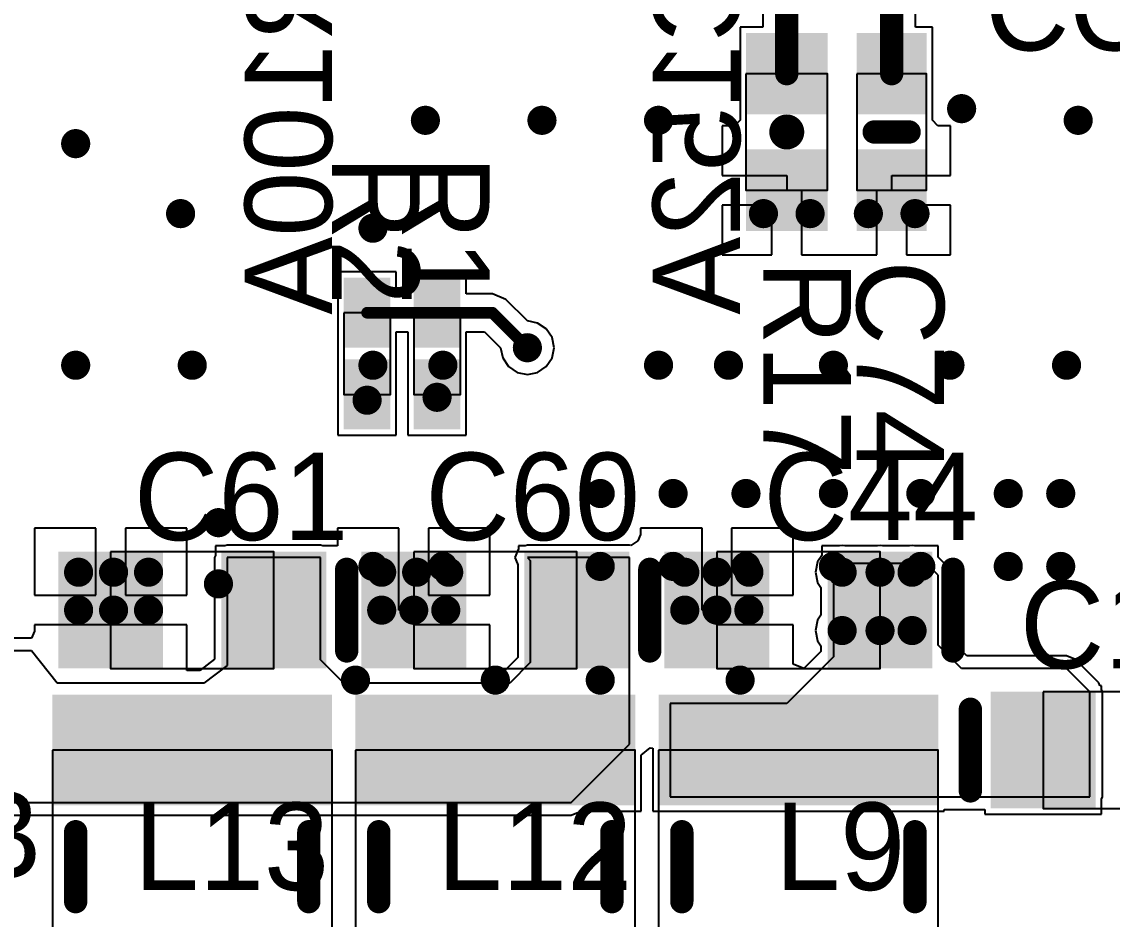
# Model space of a CAD drawing. Header units: millimetres. Extents: x 15 to 122, y 23 to 96.
# Drawn here: x 78.04 to 87.39, y 73.05 to 80.74 of the extents above; entities that cross this region are included whole.
import ezdxf

# ---------------------------------------------------------------- set-up
doc = ezdxf.new("R2010")
doc.units = ezdxf.units.MM
for name, color, linetype in [('BottomLayer', 5, 'Continuous'), ('BottomOverlay', 54, 'Continuous'), ('TopLayer', 1, 'Continuous'), ('TopOverlay', 2, 'Continuous'), ('TopPaste', 8, 'Continuous'), ('TopSolder', 216, 'Continuous'), ('Upper Modules', 80, 'Continuous')]:
    doc.layers.add(name, color=color, linetype=linetype)
doc.styles.get("Standard").update_dxf_attribs({"font": 'ARExthalf2.shx', "width": 0.1})

msp = doc.modelspace()

# ---------------------------------------------------------------- linework, layer by layer
at = {"layer": 'BottomLayer', "const_width": 0.12499848}
for points in [[(86.03750128, 80.00000002, 1), (86.16249975999999, 80.00000002, 1)], [(81.43750032, 79.90000022, 1), (81.5624988, 79.90000022, 1)], [(82.43750086, 79.90000022, 1), (82.56249934, 79.90000022, 1)], [(83.4375014, 79.90000022, 1), (83.56249987999999, 79.90000022, 1)], [(78.43750123999999, 79.70000062, 1), (78.56249971999999, 79.70000062, 1)], [(80.98750122, 78.97500079999999, 1), (81.1124997, 78.97500079999999, 1)], [(78.43750123999999, 77.79999934, 1), (78.56249971999999, 77.79999934, 1)], [(79.43750177999999, 77.79999934, 1), (79.56250026, 77.79999934, 1)], [(80.98750122, 77.79999934, 1), (81.1124997, 77.79999934, 1)], [(81.58750255999999, 77.79999934, 1), (81.71250103999999, 77.79999934, 1)], [(83.4375014, 77.79999934, 1), (83.56249987999999, 77.79999934, 1)], [(84.03750274, 77.79999934, 1), (84.16250122, 77.79999934, 1)], [(84.93750093999999, 77.79999934, 1), (85.06249942, 77.79999934, 1)], [(85.93750148, 77.79999934, 1), (86.06249996, 77.79999934, 1)], [(86.93750202, 77.79999934, 1), (87.0625005, 77.79999934, 1)], [(82.9375024, 76.70000154, 1), (83.06250088, 76.70000154, 1)], [(83.56250242, 76.70000154, 1), (83.68750089999999, 76.70000154, 1)], [(84.18750243999999, 76.70000154, 1), (84.31250091999999, 76.70000154, 1)], [(84.93750093999999, 76.70000154, 1), (85.06249942, 76.70000154, 1)], [(85.68750198, 76.70000154, 1), (85.81250046, 76.70000154, 1)], [(86.43750048, 76.70000154, 1), (86.56249896, 76.70000154, 1)], [(86.88750212, 76.70000154, 1), (87.0125006, 76.70000154, 1)], [(79.6625026, 76.44999949999999, 1), (79.78750108, 76.44999949999999, 1)], [(80.98750122, 76.07500152, 1), (81.1124997, 76.07500152, 1)], [(81.58750255999999, 76.07500152, 1), (81.71250103999999, 76.07500152, 1)], [(82.9375024, 76.07500152, 1), (83.06250088, 76.07500152, 1)], [(83.56250242, 76.07500152, 1), (83.68750089999999, 76.07500152, 1)], [(84.18750243999999, 76.07500152, 1), (84.31250091999999, 76.07500152, 1)], [(84.93750093999999, 76.07500152, 1), (85.06249942, 76.07500152, 1)], [(85.68750198, 76.07500152, 1), (85.81250046, 76.07500152, 1)], [(86.43750048, 76.07500152, 1), (86.56249896, 76.07500152, 1)], [(86.88750212, 76.07500152, 1), (87.0125006, 76.07500152, 1)], [(79.6625026, 75.92499928, 1), (79.78750108, 75.92499928, 1)], [(80.83750151999999, 75.09999966, 1), (80.96249999999999, 75.09999966, 1)], [(82.03750165999999, 75.09999966, 1), (82.16250013999999, 75.09999966, 1)], [(82.9375024, 75.09999966, 1), (83.06250088, 75.09999966, 1)], [(84.13750254, 75.09999966, 1), (84.26250102, 75.09999966, 1)]]:
    msp.add_lwpolyline(points, format="xyb", close=True, dxfattribs=at)
at = {"layer": 'TopLayer'}
for p, q in [((84.39608215999999, 82.4000003), (84.39608215999999, 80.70000116)), ((85.70391545999999, 80.70000116), (85.70391545999999, 81.79742594)), ((84.39608215999999, 80.70000116), (84.20000178, 80.70000116)), ((84.20000178, 80.70000116), (84.20000178, 79.92471696)), ((85.84999594, 80.70000116), (85.70391545999999, 80.70000116)), ((85.84999594, 79.92471442), (85.84999594, 80.70000116)), ((84.19999924, 79.90000529999999), (84.1539973, 79.85400082)), ((84.20000178, 79.92471696), (84.19999924, 79.92471442)), ((84.19999924, 79.92471442), (84.20000178, 79.92471187999999)), ((84.20000178, 79.92471187999999), (84.19999924, 79.90000529999999)), ((85.84999594, 79.92471187999999), (85.84999848, 79.92471442)), ((85.84999848, 79.92471442), (85.84999594, 79.92471442)), ((85.84999848, 79.90000529999999), (85.84999594, 79.92471187999999)), ((85.89600042, 79.85400082), (85.84999848, 79.90000529999999)), ((84.1539973, 79.85400082), (84.04600158, 79.85400082)), ((84.04600158, 79.85400082), (84.04600158, 79.42700142)), ((86.00399614, 79.85400082), (85.89600042, 79.85400082)), ((86.00399614, 79.42700142), (86.00399614, 79.85400082)), ((84.04600158, 79.42700142), (84.60000097999999, 79.42700142)), ((84.60000097999999, 79.42700142), (84.60000097999999, 79.30000142)), ((85.49999663999999, 79.30000142), (85.49999663999999, 79.42700142)), ((85.49999663999999, 79.42700142), (86.00399614, 79.42700142)), ((84.60000097999999, 79.30000142), (84.72700098, 79.30000142)), ((84.72700098, 79.30000142), (84.72700098, 78.74600201999999)), ((85.37299664, 78.74600201999999), (85.37299664, 79.30000142)), ((85.37299664, 79.30000142), (85.49999663999999, 79.30000142)), ((84.47300098, 79.17300141999999), (84.04600158, 79.17300141999999)), ((84.04600158, 79.17300141999999), (84.04600158, 78.74600201999999)), ((84.47300098, 78.74600201999999), (84.47300098, 79.17300141999999)), ((86.00399614, 79.17300141999999), (85.62699664, 79.17300141999999)), ((85.62699664, 79.17300141999999), (85.62699664, 78.74600201999999)), ((86.00399614, 78.74600201999999), (86.00399614, 79.17300141999999)), ((84.04600158, 78.74600201999999), (84.47300098, 78.74600201999999)), ((84.72700098, 78.74600201999999), (85.37299664, 78.74600201999999)), ((85.62699664, 78.74600201999999), (86.00399614, 78.74600201999999)), ((81.24999752, 78.59998757999999), (80.74999851999999, 78.59998757999999)), ((80.74999851999999, 78.59998757999999), (80.74999851999999, 77.89998897999999)), ((81.24999752, 78.41236031999999), (81.24999752, 78.59998757999999)), ((81.85000394, 78.60000027999999), (81.35000493999999, 78.60000027999999)), ((81.35000493999999, 78.60000027999999), (81.35000493999999, 78.41236031999999)), ((81.85000394, 78.41236031999999), (81.85000394, 78.60000027999999)), ((81.35000493999999, 78.41236031999999), (81.24999752, 78.41236031999999)), ((82.07500222, 78.41236031999999), (81.85000394, 78.41236031999999)), ((82.18980768, 78.36480644), (82.07500222, 78.41236031999999)), ((82.37525816, 78.17935596), (82.18980768, 78.36480644)), ((82.46279163999999, 78.16194426), (82.37525816, 78.17935596)), ((82.53721618, 78.11221614), (82.46279163999999, 78.16194426)), ((82.5869443, 78.03779159999999), (82.53721618, 78.11221614)), ((81.24999752, 77.89998897999999), (81.24999752, 78.08764164)), ((81.24999752, 78.08764164), (81.35000493999999, 78.08764164)), ((81.35000493999999, 78.08764164), (81.35000493999999, 77.97071781999999)), ((81.85000394, 77.97071528), (81.85000394, 78.08764164)), ((81.85000394, 78.08764164), (82.00775064, 78.08764164)), ((82.00775064, 78.08764164), (82.14564724, 77.94974504)), ((82.60440679999999, 77.95000157999999), (82.5869443, 78.03779159999999)), ((81.35000493999999, 77.97071781999999), (81.3500024, 77.97071528)), ((81.3500024, 77.97071528), (81.35000493999999, 77.97071274)), ((81.35000493999999, 77.97071274), (81.3500024, 77.90000168)), ((81.85000394, 77.97071274), (81.85000647999999, 77.97071528)), ((81.85000647999999, 77.97071528), (81.85000394, 77.97071528)), ((81.85000647999999, 77.90000168), (81.85000394, 77.97071274)), ((82.14564724, 77.94974504), (82.16305894, 77.86221155999999)), ((82.5869443, 77.86221155999999), (82.60440679999999, 77.95000157999999)), ((80.74999851999999, 77.89998897999999), (80.74999851999999, 77.20001578)), ((81.24999752, 77.20001578), (81.24999752, 77.89998897999999)), ((81.3500024, 77.90000168), (81.3500024, 77.89999913999999)), ((81.3500024, 77.89999913999999), (81.3500024, 77.89999913999999)), ((81.3500024, 77.89999913999999), (81.35000493999999, 77.82929062)), ((81.35000493999999, 77.82929062), (81.3500024, 77.82928808)), ((81.3500024, 77.82928808), (81.35000493999999, 77.82928808)), ((81.35000493999999, 77.82928808), (81.35000493999999, 77.20000053999999)), ((81.85000394, 77.82929062), (81.85000647999999, 77.89999913999999)), ((81.85000647999999, 77.82928808), (81.85000394, 77.82929062)), ((81.85000394, 77.82928554), (81.85000647999999, 77.82928808)), ((81.85000394, 77.20000053999999), (81.85000394, 77.82928554)), ((81.85000647999999, 77.89999913999999), (81.85000647999999, 77.90000168)), ((81.85000647999999, 77.90000168), (81.85000647999999, 77.90000168)), ((82.16305894, 77.86221155999999), (82.21278706, 77.78778702)), ((82.53721618, 77.78778702), (82.5869443, 77.86221155999999)), ((82.21278706, 77.78778702), (82.28721159999999, 77.7380589)), ((82.28721159999999, 77.7380589), (82.37500161999999, 77.72059639999999)), ((82.37500161999999, 77.72059639999999), (82.46279163999999, 77.7380589)), ((82.46279163999999, 77.7380589), (82.53721618, 77.78778702)), ((80.74999851999999, 77.20001578), (81.24999752, 77.20001578)), ((81.35000493999999, 77.20000053999999), (81.85000394, 77.20000053999999)), ((78.67299987999999, 76.40399756), (78.14600068, 76.40399756)), ((78.14600068, 76.40399756), (78.14600068, 75.82699846)), ((78.67299987999999, 75.82699846), (78.67299987999999, 76.40399756)), ((79.45399907999999, 76.40399756), (78.92699988, 76.40399756)), ((78.92699988, 76.40399756), (78.92699988, 75.82699846)), ((79.45399907999999, 75.82699846), (79.45399907999999, 76.40399756)), ((81.27299975999999, 76.40399756), (80.74600056, 76.40399756)), ((80.74600056, 76.40399756), (80.74600056, 76.24999989999999)), ((81.27299975999999, 75.69999845999999), (81.27299975999999, 76.40399756)), ((82.05399896, 76.40399756), (81.52699976, 76.40399756)), ((81.52699976, 76.40399756), (81.52699976, 75.82699846)), ((82.05399896, 75.82699846), (82.05399896, 76.40399756)), ((83.34600044, 76.34859508), (83.3230236, 76.29312148)), ((83.87299963999999, 76.40399756), (83.34600044, 76.40399756)), ((83.34600044, 76.40399756), (83.34600044, 76.34859508)), ((83.87299963999999, 75.69999845999999), (83.87299963999999, 76.40399756)), ((84.65399884, 76.40399756), (84.12699964, 76.40399756)), ((84.12699964, 76.40399756), (84.12699964, 75.82699846)), ((84.65399884, 75.82699846), (84.65399884, 76.40399756)), ((79.78010205999999, 76.24999736), (79.70000062, 76.24999736)), ((79.70000062, 76.24999736), (79.70000062, 76.16989337999999)), ((79.80000041999999, 76.25823966), (79.78010205999999, 76.24999736)), ((80.60000136, 76.25823966), (79.80000041999999, 76.25823966)), ((80.61989971999999, 76.24999736), (80.60000136, 76.25823966)), ((80.69999607999999, 76.24999736), (80.61989971999999, 76.24999736)), ((80.74600056, 76.24999989999999), (80.69999607999999, 76.24999989999999)), ((80.69999607999999, 76.24999989999999), (80.69999607999999, 76.24999736)), ((82.35509818, 76.24999736), (82.3000005, 76.24999736)), ((82.3000005, 76.24999736), (82.3000005, 76.22717546)), ((82.37500161999999, 76.2582422), (82.35509818, 76.24999736)), ((82.3750067, 76.25823966), (82.37500161999999, 76.2582422)), ((83.25000114, 76.25823966), (82.3750067, 76.25823966)), ((83.26285354, 76.25291582), (83.25000114, 76.25823966)), ((83.3230236, 76.29312148), (83.26285354, 76.25291582)), ((85.05283471999999, 76.24999736), (84.90000038, 76.24999736)), ((84.90000038, 76.24999736), (84.90000038, 76.16807982)), ((85.0750013, 76.2544068), (85.05283471999999, 76.24999736)), ((85.09716788, 76.24999736), (85.0750013, 76.2544068)), ((85.37784803999999, 76.24999736), (85.09716788, 76.24999736)), ((85.40000192, 76.25440426), (85.37784803999999, 76.24999736)), ((85.4221558, 76.24999736), (85.40000192, 76.25440426)), ((85.65283352, 76.24999736), (85.4221558, 76.24999736)), ((85.67500009999999, 76.2544068), (85.65283352, 76.24999736)), ((85.69716668, 76.24999736), (85.67500009999999, 76.2544068)), ((85.89999838, 76.24999736), (85.69716668, 76.24999736)), ((85.89999838, 76.15307858), (85.89999838, 76.24999736)), ((79.70000062, 76.16989337999999), (79.69176086, 76.1500001)), ((79.69176086, 76.1500001), (79.69176086, 75.27911791999999)), ((80.60000136, 76.1500001), (79.80000041999999, 76.1500001)), ((79.80000041999999, 76.1500001), (79.80000041999999, 75.22500068)), ((80.60000136, 75.27500058), (80.60000136, 76.1500001)), ((82.2984638, 76.22653792), (82.26675952, 76.1500001)), ((82.26675952, 76.1500001), (82.28917756, 76.09588031999999)), ((82.3000005, 76.22717546), (82.2984638, 76.22653792)), ((83.25000114, 76.1500001), (82.37500161999999, 76.1500001)), ((82.37500161999999, 76.1500001), (82.4000003, 76.12500141999999)), ((83.25000114, 74.55000075999999), (83.25000114, 76.1500001)), ((84.90000038, 76.16807982), (84.86305861999999, 76.11279164)), ((85.97653366, 76.07654076), (85.89999838, 76.15307858)), ((82.28917756, 76.09588031999999), (82.29176074, 76.08964462)), ((82.29176074, 76.08964462), (82.29176074, 75.29483544)), ((82.4000003, 76.12500141999999), (82.4000003, 75.24999935999999)), ((84.86305861999999, 76.11279164), (84.84559612, 76.02500162)), ((85.80000111999999, 76.1000002), (85.00000018, 76.1000002)), ((85.00000018, 76.1000002), (85.00000018, 75.30000179999999)), ((85.90000092, 76.00000039999999), (85.80000111999999, 76.1000002)), ((85.97653874, 76.07653821999999), (85.97653366, 76.07654076)), ((85.98582497999999, 76.05412018), (85.97653874, 76.07653821999999)), ((86.00824302, 76.00000039999999), (85.98582497999999, 76.05412018)), ((84.84559612, 76.02500162), (84.86305861999999, 75.9372116)), ((85.90000092, 75.4000016), (85.90000092, 76.00000039999999)), ((86.00824048, 75.99999532), (86.00824302, 76.00000039999999)), ((86.00824048, 75.44483767999999), (86.00824048, 75.99999532)), ((84.86305861999999, 75.9372116), (84.89176062, 75.89425512)), ((84.89176062, 75.89425512), (84.89176062, 75.65574404)), ((78.14600068, 75.82699846), (78.67299987999999, 75.82699846)), ((78.92699988, 75.82699846), (79.45399907999999, 75.82699846)), ((81.52699976, 75.82699846), (82.05399896, 75.82699846)), ((84.12699964, 75.82699846), (84.65399884, 75.82699846)), ((81.39999976, 75.69999845999999), (81.27299975999999, 75.69999845999999)), ((81.39999976, 75.57299846), (81.39999976, 75.69999845999999)), ((83.99999964, 75.69999845999999), (83.87299963999999, 75.69999845999999)), ((83.99999964, 75.57299846), (83.99999964, 75.69999845999999)), ((84.86305861999999, 75.61278756), (84.84559612, 75.52499754)), ((84.89176062, 75.65574404), (84.86305861999999, 75.61278756)), ((78.14600068, 75.52102244), (78.1199987, 75.45824126)), ((79.45399907999999, 75.57299846), (78.14600068, 75.57299846)), ((78.14600068, 75.57299846), (78.14600068, 75.52102244)), ((79.45399907999999, 75.18324054), (79.45399907999999, 75.57299846)), ((82.05399896, 75.57299846), (81.39999976, 75.57299846)), ((82.05399896, 75.18324054), (82.05399896, 75.57299846)), ((84.65399884, 75.57299846), (83.99999964, 75.57299846)), ((84.65399884, 75.23773116), (84.65399884, 75.57299846)), ((84.84559612, 75.52499754), (84.86305861999999, 75.43720752)), ((78.1199987, 75.45824126), (77.50391916, 75.45824126)), ((84.86305861999999, 75.43720752), (84.89176062, 75.39425104)), ((84.89176062, 75.39425104), (84.89176062, 75.34483533999999)), ((86.10000052, 75.200002), (85.90000092, 75.4000016)), ((86.14483659999999, 75.30824156), (86.00824048, 75.44483767999999)), ((78.12000124, 75.35000169999999), (77.22500176, 75.35000169999999)), ((78.3400008, 75.07500098), (78.12000124, 75.35000169999999)), ((85.00000018, 75.30000179999999), (84.59999844, 74.90000006)), ((84.89176062, 75.34483533999999), (84.74638879999999, 75.19946352)), ((86.99999872, 75.30824156), (86.14483659999999, 75.30824156)), ((87.07653653999999, 75.27653982), (86.99999872, 75.30824156)), ((79.69176086, 75.27911791999999), (79.56392265999999, 75.18324054)), ((79.80000041999999, 75.22500068), (79.60000081999999, 75.07500098)), ((80.79999842, 75.07500098), (80.60000136, 75.27500058)), ((82.29176074, 75.29483544), (82.18016584, 75.18324054)), ((82.4000003, 75.24999935999999), (82.22500192, 75.07500098)), ((84.74638879999999, 75.19946352), (84.65399884, 75.23773116)), ((87.2765336, 75.07654022), (87.07653653999999, 75.27653982)), ((79.56392265999999, 75.18324054), (79.45399907999999, 75.18324054)), ((82.18016584, 75.18324054), (82.05399896, 75.18324054)), ((86.99999872, 75.200002), (86.10000052, 75.200002)), ((87.20000085999999, 74.99999986), (86.99999872, 75.200002)), ((79.60000081999999, 75.07500098), (78.3400008, 75.07500098)), ((82.22500192, 75.07500098), (80.79999842, 75.07500098)), ((87.27653868, 75.07653768), (87.2765336, 75.07654022)), ((87.28582492, 75.05411964), (87.27653868, 75.07653768)), ((87.28752926, 75.0500023), (87.28582492, 75.05411964)), ((87.30000066, 75.0500023), (87.28752926, 75.0500023)), ((87.30000066, 75.01989822), (87.30000066, 75.0500023)), ((87.30824296, 74.99999986), (87.30000066, 75.01989822)), ((87.20000085999999, 74.10000165999999), (87.20000085999999, 74.99999986)), ((87.30824041999999, 74.99999478), (87.30824296, 74.99999986)), ((87.30824041999999, 74.10000165999999), (87.30824041999999, 74.99999478)), ((83.60000044, 74.90000006), (83.60000044, 74.10000165999999)), ((84.59999844, 74.90000006), (83.60000044, 74.90000006)), ((82.75000213999999, 74.05000176), (83.25000114, 74.55000075999999)), ((83.35001618, 74.45630016), (83.42731599999999, 74.51974174)), ((83.35001618, 73.97497777999999), (83.35001618, 74.45630016)), ((83.42731599999999, 74.51974174), (83.4499982, 74.51523069999999)), ((83.4499982, 74.51523069999999), (83.4499982, 73.97501842)), ((83.60000044, 74.10000165999999), (87.20000085999999, 74.10000165999999)), ((87.30000066, 74.08010838), (87.30824041999999, 74.10000165999999)), ((77.22500176, 74.05000176), (82.75000213999999, 74.05000176)), ((85.94999827999999, 73.97501842), (85.94999827999999, 73.9917621)), ((85.94999827999999, 73.9917621), (86.30000265999999, 73.9917621)), ((86.30000265999999, 73.9917621), (86.30000265999999, 73.95000449999999)), ((87.30000066, 73.95000449999999), (87.30000066, 74.08010838)), ((77.22500176, 73.9417622), (82.74999706, 73.9417622)), ((82.74999706, 73.9417622), (82.75000213999999, 73.94175966)), ((82.75000213999999, 73.94175966), (82.82653995999999, 73.97346394)), ((82.82653995999999, 73.97346394), (82.82805379999999, 73.97497777999999)), ((82.82805379999999, 73.97497777999999), (83.35001618, 73.97497777999999)), ((83.4499982, 73.97501842), (85.94999827999999, 73.97501842)), ((86.30000265999999, 73.95000449999999), (87.30000066, 73.95000449999999))]:
    msp.add_line(p, q, dxfattribs=at)
for points, const_width in [([(85.49999663999999, 80.30000195999999), (85.49999663999999, 83.00000672)], 0.1999996), ([(84.60000097999999, 80.30000195999999), (84.60000097999999, 82.4000003)], 0.1999996), ([(81.0000031, 78.25000098), (81.59998666, 78.25000098)], 0.0999998), ([(81.59998666, 78.25000098), (81.59999936, 78.24998828)], 0.0999998), ([(81.59998666, 78.25000098), (82.07500222, 78.25000098)], 0.0999998), ([(82.07500222, 78.25000098), (82.37500161999999, 77.95000157999999)], 0.0999998)]:
    msp.add_lwpolyline(points, dxfattribs=dict(at, const_width=const_width))
for points, const_width in [([(84.55000108, 80.30000195999999, 1), (84.65000088, 80.30000195999999, 1)], 0.0999998), ([(85.44999673999999, 80.30000195999999, 1), (85.54999654, 80.30000195999999, 1)], 0.0999998), ([(87.03750181999999, 79.90000022, 1), (87.16250029999999, 79.90000022, 1)], 0.12499848), ([(79.33750198, 79.09999927999999, 1), (79.46250046, 79.09999927999999, 1)], 0.12499848), ([(84.33750214, 79.09999927999999, 1), (84.46250062, 79.09999927999999, 1)], 0.12499848), ([(84.73750134, 79.09999927999999, 1), (84.86249982, 79.09999927999999, 1)], 0.12499848), ([(85.23750034, 79.09999927999999, 1), (85.36249882, 79.09999927999999, 1)], 0.12499848), ([(85.63750207999999, 79.09999927999999, 1), (85.76250055999999, 79.09999927999999, 1)], 0.12499848), ([(80.97500441999999, 78.25000098, 1), (81.02500178, 78.25000098, 1)], 0.0499999), ([(81.57498797999999, 78.25000098, 1), (81.62498534, 78.25000098, 1)], 0.0499999), ([(81.57498797999999, 78.25000098, 1), (81.62498534, 78.25000098, 1)], 0.0499999), ([(81.57498797999999, 78.25000098, 1), (81.62498534, 78.25000098, 1)], 0.0499999), ([(81.57500068, 78.24998828, 1), (81.62499804, 78.24998828, 1)], 0.0499999), ([(82.05000353999999, 78.25000098, 1), (82.1000009, 78.25000098, 1)], 0.0499999), ([(82.05000353999999, 78.25000098, 1), (82.1000009, 78.25000098, 1)], 0.0499999), ([(82.31250238, 77.95000157999999, 1), (82.43750086, 77.95000157999999, 1)], 0.12499848), ([(82.35000294, 77.95000157999999, 1), (82.4000003, 77.95000157999999, 1)], 0.0499999), ([(81.53750266, 77.52500116, 1), (81.66250113999999, 77.52500116, 1)], 0.12499848), ([(80.93750132, 77.49999994, 1), (81.0624998, 77.49999994, 1)], 0.12499848), ([(78.46249992, 76.02499908, 1), (78.5874984, 76.02499908, 1)], 0.12499848), ([(78.76250186, 76.02500162, 1), (78.88750034, 76.02500162, 1)], 0.12499848), ([(79.06250125999999, 76.02500162, 1), (79.18749973999999, 76.02500162, 1)], 0.12499848), ([(81.0624998, 76.02500162, 1), (81.18749828, 76.02500162, 1)], 0.12499848), ([(81.36250174, 76.02500162, 1), (81.48750022, 76.02500162, 1)], 0.12499848), ([(81.63750246, 76.02500162, 1), (81.76250094, 76.02500162, 1)], 0.12499848), ([(83.66249968, 76.02500162, 1), (83.78749816, 76.02500162, 1)], 0.12499848), ([(83.93750039999999, 76.02500162, 1), (84.06249887999999, 76.02500162, 1)], 0.12499848), ([(84.21250112, 76.02500162, 1), (84.3374996, 76.02500162, 1)], 0.12499848), ([(85.01250205999999, 76.02500162, 1), (85.13750053999999, 76.02500162, 1)], 0.12499848), ([(85.33750268, 76.02499908, 1), (85.46250116, 76.02499908, 1)], 0.12499848), ([(85.61250086, 76.02500162, 1), (85.73749934, 76.02500162, 1)], 0.12499848), ([(78.46249992, 75.700001, 1), (78.5874984, 75.700001, 1)], 0.12499848), ([(78.76250186, 75.700001, 1), (78.88750034, 75.700001, 1)], 0.12499848), ([(79.06250125999999, 75.700001, 1), (79.18749973999999, 75.700001, 1)], 0.12499848), ([(81.0624998, 75.700001, 1), (81.18749828, 75.700001, 1)], 0.12499848), ([(81.33750051999999, 75.700001, 1), (81.462499, 75.700001, 1)], 0.12499848), ([(81.61250124, 75.700001, 1), (81.73749972, 75.700001, 1)], 0.12499848), ([(83.66249968, 75.700001, 1), (83.78749816, 75.700001, 1)], 0.12499848), ([(83.93750039999999, 75.700001, 1), (84.06249887999999, 75.700001, 1)], 0.12499848), ([(84.21250112, 75.700001, 1), (84.3374996, 75.700001, 1)], 0.12499848), ([(85.01250205999999, 75.52499754, 1), (85.13750053999999, 75.52499754, 1)], 0.12499848), ([(85.33750268, 75.52500008, 1), (85.46250116, 75.52500008, 1)], 0.12499848), ([(85.61250086, 75.52500008, 1), (85.73749934, 75.52500008, 1)], 0.12499848)]:
    msp.add_lwpolyline(points, format="xyb", close=True, dxfattribs=dict(at, const_width=const_width))
for points in [[(84.90000038, 80.60000136), (84.30000158, 80.60000136), (84.90000038, 80.00000256), (84.30000158, 80.00000256)], [(85.74999614, 80.60000136), (85.24999713999999, 80.60000136), (85.74999614, 80.00000256), (85.24999713999999, 80.00000256)], [(84.90000038, 79.60000081999999), (84.30000158, 79.60000081999999), (84.90000038, 79.00000202), (84.30000158, 79.00000202)], [(85.74999614, 79.60000081999999), (85.24999713999999, 79.60000081999999), (85.74999614, 79.00000202), (85.24999713999999, 79.00000202)], [(80.84999832, 77.99998878), (81.14999772, 77.99998878), (80.84999832, 78.49998778), (81.14999772, 78.49998778)], [(81.45000474, 78.00000148), (81.75000414, 78.00000148), (81.45000474, 78.50000048), (81.75000414, 78.50000048)], [(80.84999832, 77.30001558), (81.14999772, 77.30001558), (80.84999832, 77.80001458), (81.14999772, 77.80001458)], [(81.45000474, 77.30000034), (81.75000414, 77.30000034), (81.45000474, 77.79999934), (81.75000414, 77.79999934)], [(78.40000067999999, 76.14999756), (78.40000067999999, 75.24999935999999), (79.19999908, 76.14999756), (79.19999908, 75.24999935999999)], [(79.80000041999999, 76.14999756), (79.80000041999999, 75.24999935999999), (80.59999882, 76.14999756), (80.59999882, 75.24999935999999)], [(81.00000055999999, 76.14999756), (81.00000055999999, 75.24999935999999), (81.79999896, 76.14999756), (81.79999896, 75.24999935999999)], [(82.4000003, 76.14999756), (82.4000003, 75.24999935999999), (83.1999987, 76.14999756), (83.1999987, 75.24999935999999)], [(83.60000044, 76.14999756), (83.60000044, 75.24999935999999), (84.39999884, 76.14999756), (84.39999884, 75.24999935999999)], [(85.00000018, 76.14999756), (85.00000018, 75.24999935999999), (85.79999858, 76.14999756), (85.79999858, 75.24999935999999)], [(78.35001602, 74.07498774), (80.65001649999999, 74.07498774), (78.35001602, 74.92498857999999), (80.65001649999999, 74.92498857999999)], [(80.9500159, 74.07497758), (83.25001637999999, 74.07497758), (80.9500159, 74.92497842), (83.25001637999999, 74.92497842)], [(83.549998, 74.07501821999999), (85.84999848, 74.07501821999999), (83.549998, 74.92501906), (85.84999848, 74.92501906)], [(87.20000085999999, 74.0500043), (87.20000085999999, 74.9500025), (86.40000246, 74.0500043), (86.40000246, 74.9500025)]]:
    msp.add_solid(points, dxfattribs=at)
at = {"layer": 'TopOverlay'}
for points, const_width in [([(84.65000088, 79.80000041999999, 1), (84.55000108, 79.80000041999999, 1)], 0.1999996), ([(84.50000118, 79.80000041999999, 1), (84.60000097999999, 79.80000041999999, 1)], 0.0999998), ([(84.60000097999999, 79.80000041999999, 1), (84.70000078, 79.80000041999999, 1)], 0.0999998), ([(85.29999957999999, 79.80000041999999, 1), (85.39999938, 79.80000041999999, 1)], 0.0999998), ([(85.59999898, 79.80000041999999, 1), (85.69999878, 79.80000041999999, 1)], 0.0999998), ([(80.77506577999999, 76.0500003, 1), (80.87506558, 76.0500003, 1)], 0.0999998), ([(83.37506565999999, 76.0500003, 1), (83.47506546, 76.0500003, 1)], 0.0999998), ([(85.97506553999999, 76.0500003, 1), (86.07506534, 76.0500003, 1)], 0.0999998), ([(80.77506577999999, 75.34999916, 1), (80.87506558, 75.34999916, 1)], 0.0999998), ([(83.37506565999999, 75.34999916, 1), (83.47506546, 75.34999916, 1)], 0.0999998), ([(85.97506553999999, 75.34999916, 1), (86.07506534, 75.34999916, 1)], 0.0999998), ([(86.1249357, 74.85000269999999, 1), (86.2249355, 74.85000269999999, 1)], 0.0999998), ([(86.1249357, 74.15000155999999, 1), (86.2249355, 74.15000155999999, 1)], 0.0999998), ([(78.45001836, 73.80001496, 1), (78.55001816, 73.80001496, 1)], 0.0999998), ([(80.45001436, 73.80001496, 1), (80.55001415999999, 73.80001496, 1)], 0.0999998), ([(81.05001824, 73.8000048, 1), (81.15001803999999, 73.8000048, 1)], 0.0999998), ([(83.05001424, 73.8000048, 1), (83.15001404, 73.8000048, 1)], 0.0999998), ([(83.65000033999999, 73.79999464, 1), (83.75000014, 73.79999464, 1)], 0.0999998), ([(85.64999634, 73.79999464, 1), (85.74999614, 73.79999464, 1)], 0.0999998), ([(78.45001836, 73.20001615999999, 1), (78.55001816, 73.20001615999999, 1)], 0.0999998), ([(80.45001436, 73.20001615999999, 1), (80.55001415999999, 73.20001615999999, 1)], 0.0999998), ([(81.05001824, 73.200006, 1), (81.15001803999999, 73.200006, 1)], 0.0999998), ([(83.05001424, 73.200006, 1), (83.15001404, 73.200006, 1)], 0.0999998), ([(83.65000033999999, 73.19999584, 1), (83.75000014, 73.19999584, 1)], 0.0999998), ([(85.64999634, 73.19999584, 1), (85.74999614, 73.19999584, 1)], 0.0999998)]:
    msp.add_lwpolyline(points, format="xyb", close=True, dxfattribs=dict(at, const_width=const_width))
at = {"layer": 'TopOverlay', "const_width": 0.1999996}
for points in [[(85.34999948, 79.80000041999999), (85.64999888, 79.80000041999999)], [(80.82506568, 75.34999916), (80.82506568, 76.0500003)], [(83.42506556, 75.34999916), (83.42506556, 76.0500003)], [(86.02506543999999, 75.34999916), (86.02506543999999, 76.0500003)], [(86.1749356, 74.15000155999999), (86.1749356, 74.85000269999999)], [(78.50001825999999, 73.20001615999999), (78.50001825999999, 73.80001496)], [(80.50001426, 73.20001615999999), (80.50001426, 73.80001496)], [(81.10001813999999, 73.200006), (81.10001813999999, 73.8000048)], [(83.10001414, 73.200006), (83.10001414, 73.8000048)], [(83.70000024, 73.19999584), (83.70000024, 73.79999464)], [(85.69999623999999, 73.19999584), (85.69999623999999, 73.79999464)]]:
    msp.add_lwpolyline(points, dxfattribs=at)
at = {"layer": 'TopPaste'}
for points in [[(84.90000038, 80.60000136), (84.30000158, 80.60000136), (84.90000038, 80.00000256), (84.30000158, 80.00000256)], [(84.90000038, 80.60000136), (84.30000158, 80.60000136), (84.90000038, 80.00000256), (84.30000158, 80.00000256)], [(85.74999614, 80.60000136), (85.24999713999999, 80.60000136), (85.74999614, 80.00000256), (85.24999713999999, 80.00000256)], [(85.74999614, 80.60000136), (85.24999713999999, 80.60000136), (85.74999614, 80.00000256), (85.24999713999999, 80.00000256)], [(84.90000038, 79.60000081999999), (84.30000158, 79.60000081999999), (84.90000038, 79.00000202), (84.30000158, 79.00000202)], [(84.90000038, 79.60000081999999), (84.30000158, 79.60000081999999), (84.90000038, 79.00000202), (84.30000158, 79.00000202)], [(85.74999614, 79.60000081999999), (85.24999713999999, 79.60000081999999), (85.74999614, 79.00000202), (85.24999713999999, 79.00000202)], [(85.74999614, 79.60000081999999), (85.24999713999999, 79.60000081999999), (85.74999614, 79.00000202), (85.24999713999999, 79.00000202)], [(80.84999832, 77.99998878), (81.14999772, 77.99998878), (80.84999832, 78.49998778), (81.14999772, 78.49998778)], [(80.84999832, 77.99998878), (81.14999772, 77.99998878), (80.84999832, 78.49998778), (81.14999772, 78.49998778)], [(81.45000474, 78.00000148), (81.75000414, 78.00000148), (81.45000474, 78.50000048), (81.75000414, 78.50000048)], [(81.45000474, 78.00000148), (81.75000414, 78.00000148), (81.45000474, 78.50000048), (81.75000414, 78.50000048)], [(80.84999832, 77.30001558), (81.14999772, 77.30001558), (80.84999832, 77.80001458), (81.14999772, 77.80001458)], [(80.84999832, 77.30001558), (81.14999772, 77.30001558), (80.84999832, 77.80001458), (81.14999772, 77.80001458)], [(81.45000474, 77.30000034), (81.75000414, 77.30000034), (81.45000474, 77.79999934), (81.75000414, 77.79999934)], [(81.45000474, 77.30000034), (81.75000414, 77.30000034), (81.45000474, 77.79999934), (81.75000414, 77.79999934)], [(78.40000067999999, 76.14999756), (78.40000067999999, 75.24999935999999), (79.19999908, 76.14999756), (79.19999908, 75.24999935999999)], [(78.40000067999999, 76.14999756), (78.40000067999999, 75.24999935999999), (79.19999908, 76.14999756), (79.19999908, 75.24999935999999)], [(79.80000041999999, 76.14999756), (79.80000041999999, 75.24999935999999), (80.59999882, 76.14999756), (80.59999882, 75.24999935999999)], [(79.80000041999999, 76.14999756), (79.80000041999999, 75.24999935999999), (80.59999882, 76.14999756), (80.59999882, 75.24999935999999)], [(81.00000055999999, 76.14999756), (81.00000055999999, 75.24999935999999), (81.79999896, 76.14999756), (81.79999896, 75.24999935999999)], [(81.00000055999999, 76.14999756), (81.00000055999999, 75.24999935999999), (81.79999896, 76.14999756), (81.79999896, 75.24999935999999)], [(82.4000003, 76.14999756), (82.4000003, 75.24999935999999), (83.1999987, 76.14999756), (83.1999987, 75.24999935999999)], [(82.4000003, 76.14999756), (82.4000003, 75.24999935999999), (83.1999987, 76.14999756), (83.1999987, 75.24999935999999)], [(83.60000044, 76.14999756), (83.60000044, 75.24999935999999), (84.39999884, 76.14999756), (84.39999884, 75.24999935999999)], [(83.60000044, 76.14999756), (83.60000044, 75.24999935999999), (84.39999884, 76.14999756), (84.39999884, 75.24999935999999)], [(85.00000018, 76.14999756), (85.00000018, 75.24999935999999), (85.79999858, 76.14999756), (85.79999858, 75.24999935999999)], [(85.00000018, 76.14999756), (85.00000018, 75.24999935999999), (85.79999858, 76.14999756), (85.79999858, 75.24999935999999)], [(78.35001602, 74.07498774), (80.65001649999999, 74.07498774), (78.35001602, 74.92498857999999), (80.65001649999999, 74.92498857999999)], [(78.35001602, 74.07498774), (80.65001649999999, 74.07498774), (78.35001602, 74.92498857999999), (80.65001649999999, 74.92498857999999)], [(80.9500159, 74.07497758), (83.25001637999999, 74.07497758), (80.9500159, 74.92497842), (83.25001637999999, 74.92497842)], [(80.9500159, 74.07497758), (83.25001637999999, 74.07497758), (80.9500159, 74.92497842), (83.25001637999999, 74.92497842)], [(83.549998, 74.07501821999999), (85.84999848, 74.07501821999999), (83.549998, 74.92501906), (85.84999848, 74.92501906)], [(83.549998, 74.07501821999999), (85.84999848, 74.07501821999999), (83.549998, 74.92501906), (85.84999848, 74.92501906)], [(87.20000085999999, 74.0500043), (87.20000085999999, 74.9500025), (86.40000246, 74.0500043), (86.40000246, 74.9500025)], [(87.20000085999999, 74.0500043), (87.20000085999999, 74.9500025), (86.40000246, 74.0500043), (86.40000246, 74.9500025)]]:
    msp.add_solid(points, dxfattribs=at)
at = {"layer": 'TopSolder'}
for points in [[(84.95000028, 80.65000126), (84.25000168, 80.65000126), (84.95000028, 79.95000266), (84.25000168, 79.95000266)], [(84.95000028, 80.65000126), (84.25000168, 80.65000126), (84.95000028, 79.95000266), (84.25000168, 79.95000266)], [(85.79999604, 80.65000126), (85.19999724, 80.65000126), (85.79999604, 79.95000266), (85.19999724, 79.95000266)], [(85.79999604, 80.65000126), (85.19999724, 80.65000126), (85.79999604, 79.95000266), (85.19999724, 79.95000266)], [(84.95000028, 79.65000072), (84.25000168, 79.65000072), (84.95000028, 78.95000212), (84.25000168, 78.95000212)], [(84.95000028, 79.65000072), (84.25000168, 79.65000072), (84.95000028, 78.95000212), (84.25000168, 78.95000212)], [(85.79999604, 79.65000072), (85.19999724, 79.65000072), (85.79999604, 78.95000212), (85.19999724, 78.95000212)], [(85.79999604, 79.65000072), (85.19999724, 79.65000072), (85.79999604, 78.95000212), (85.19999724, 78.95000212)], [(80.79999842, 77.94998887999999), (81.19999761999999, 77.94998887999999), (80.79999842, 78.54998768), (81.19999761999999, 78.54998768)], [(80.79999842, 77.94998887999999), (81.19999761999999, 77.94998887999999), (80.79999842, 78.54998768), (81.19999761999999, 78.54998768)], [(81.40000484, 77.95000157999999), (81.80000403999999, 77.95000157999999), (81.40000484, 78.55000038), (81.80000403999999, 78.55000038)], [(81.40000484, 77.95000157999999), (81.80000403999999, 77.95000157999999), (81.40000484, 78.55000038), (81.80000403999999, 78.55000038)], [(80.79999842, 77.25001567999999), (81.19999761999999, 77.25001567999999), (80.79999842, 77.85001448), (81.19999761999999, 77.85001448)], [(80.79999842, 77.25001567999999), (81.19999761999999, 77.25001567999999), (80.79999842, 77.85001448), (81.19999761999999, 77.85001448)], [(81.40000484, 77.25000044), (81.80000403999999, 77.25000044), (81.40000484, 77.84999924), (81.80000403999999, 77.84999924)], [(81.40000484, 77.25000044), (81.80000403999999, 77.25000044), (81.40000484, 77.84999924), (81.80000403999999, 77.84999924)], [(78.35000078, 76.19999745999999), (78.35000078, 75.19999946), (79.24999898, 76.19999745999999), (79.24999898, 75.19999946)], [(78.35000078, 76.19999745999999), (78.35000078, 75.19999946), (79.24999898, 76.19999745999999), (79.24999898, 75.19999946)], [(79.75000052, 76.19999745999999), (79.75000052, 75.19999946), (80.64999872, 76.19999745999999), (80.64999872, 75.19999946)], [(79.75000052, 76.19999745999999), (79.75000052, 75.19999946), (80.64999872, 76.19999745999999), (80.64999872, 75.19999946)], [(80.95000066, 76.19999745999999), (80.95000066, 75.19999946), (81.84999886, 76.19999745999999), (81.84999886, 75.19999946)], [(80.95000066, 76.19999745999999), (80.95000066, 75.19999946), (81.84999886, 76.19999745999999), (81.84999886, 75.19999946)], [(82.3500004, 76.19999745999999), (82.3500004, 75.19999946), (83.2499986, 76.19999745999999), (83.2499986, 75.19999946)], [(82.3500004, 76.19999745999999), (82.3500004, 75.19999946), (83.2499986, 76.19999745999999), (83.2499986, 75.19999946)], [(83.55000054, 76.19999745999999), (83.55000054, 75.19999946), (84.44999874, 76.19999745999999), (84.44999874, 75.19999946)], [(83.55000054, 76.19999745999999), (83.55000054, 75.19999946), (84.44999874, 76.19999745999999), (84.44999874, 75.19999946)], [(84.95000028, 76.19999745999999), (84.95000028, 75.19999946), (85.84999848, 76.19999745999999), (85.84999848, 75.19999946)], [(84.95000028, 76.19999745999999), (84.95000028, 75.19999946), (85.84999848, 76.19999745999999), (85.84999848, 75.19999946)], [(78.30001612, 74.02498784), (80.7000164, 74.02498784), (78.30001612, 74.97498848), (80.7000164, 74.97498848)], [(78.30001612, 74.02498784), (80.7000164, 74.02498784), (78.30001612, 74.97498848), (80.7000164, 74.97498848)], [(80.900016, 74.02497767999999), (83.30001628, 74.02497767999999), (80.900016, 74.97497831999999), (83.30001628, 74.97497831999999)], [(80.900016, 74.02497767999999), (83.30001628, 74.02497767999999), (80.900016, 74.97497831999999), (83.30001628, 74.97497831999999)], [(83.4999981, 74.02501832), (85.89999838, 74.02501832), (83.4999981, 74.97501896), (85.89999838, 74.97501896)], [(83.4999981, 74.02501832), (85.89999838, 74.02501832), (83.4999981, 74.97501896), (85.89999838, 74.97501896)], [(87.25000075999999, 74.0000044), (87.25000075999999, 75.0000024), (86.35000256, 74.0000044), (86.35000256, 75.0000024)], [(87.25000075999999, 74.0000044), (87.25000075999999, 75.0000024), (86.35000256, 74.0000044), (86.35000256, 75.0000024)]]:
    msp.add_solid(points, dxfattribs=at)
at = {"layer": 'Upper Modules'}
for points in [[(84.25000168, 80.30000196), (84.25000168, 79.30000142), (84.95000028, 79.30000142), (84.95000028, 80.30000196)], [(85.19999724, 80.30000196), (85.19999724, 79.30000142), (85.79999604, 79.30000142), (85.79999604, 80.30000196)], [(80.79999842, 78.24998828), (80.79999842, 77.55001508), (81.19999761999999, 77.55001508), (81.19999761999999, 78.24998828)], [(81.40000484, 78.25000098), (81.40000484, 77.54999984), (81.80000403999999, 77.54999984), (81.80000403999999, 78.25000098)], [(78.79999988, 76.19999745999999), (78.79999988, 75.19999946), (80.19999962, 75.19999946), (80.19999962, 76.19999745999999)], [(81.39999976, 76.19999745999999), (81.39999976, 75.19999946), (82.7999995, 75.19999946), (82.7999995, 76.19999745999999)], [(83.99999964, 76.19999745999999), (83.99999964, 75.19999946), (85.39999938, 75.19999946), (85.39999938, 76.19999745999999)], [(86.80000165999999, 75.0000024), (86.80000165999999, 74.0000044), (88.20000139999999, 74.0000044), (88.20000139999999, 75.0000024)], [(78.30001612, 74.49998815999999), (78.30001612, 72.49999216), (80.7000164, 72.49999216), (80.7000164, 74.49998815999999)], [(80.900016, 74.499978), (80.900016, 72.49998199999999), (83.30001628, 72.49998199999999), (83.30001628, 74.499978)], [(83.4999981, 74.50001864000001), (83.4999981, 72.50002264), (85.89999838, 72.50002264), (85.89999838, 74.50001864000001)]]:
    msp.add_lwpolyline(points, close=True, dxfattribs=at)

# ---------------------------------------------------------------- texts
at = {"layer": 'BottomOverlay', "text_generation_flag": 2}
for s, p in [('R100A', (80.70000116, 81.29999996)), ('C152A', (84.20000178, 81.29999996))]:
    msp.add_text(s, height=0.75000104, rotation=90, dxfattribs=at).set_placement(p)
at = {"layer": 'TopOverlay'}
for s, rotation, p in [('CON3', 360, (86.30000011999999, 80.50000156)), ('R2', 270, (80.70000116, 79.60000081999999)), ('R1', 270, (81.30000249999999, 79.60000081999999)), ('R17', 270, (84.40000137999999, 78.70000008)), ('C74', 270, (85.19999978, 78.70000008)), ('C61', 360, (78.99999948, 76.2999998)), ('C60', 360, (81.49999955999999, 76.2999998)), ('C44', 360, (84.40000137999999, 76.2999998)), ('C166', 360, (86.60000206, 75.200002)), ('L13', 360, (78.99999948, 73.30000072)), ('L12', 360, (81.6000019, 73.30000072)), ('L9', 360, (84.50000118, 73.30000072))]:
    msp.add_text(s, height=0.75000104, rotation=rotation, dxfattribs=at).set_placement(p)
msp.add_text('R74B', height=0.75000104, dxfattribs=at).set_placement((75.700001, 73.40000051999999))

doc.saveas('drawing.dxf')
